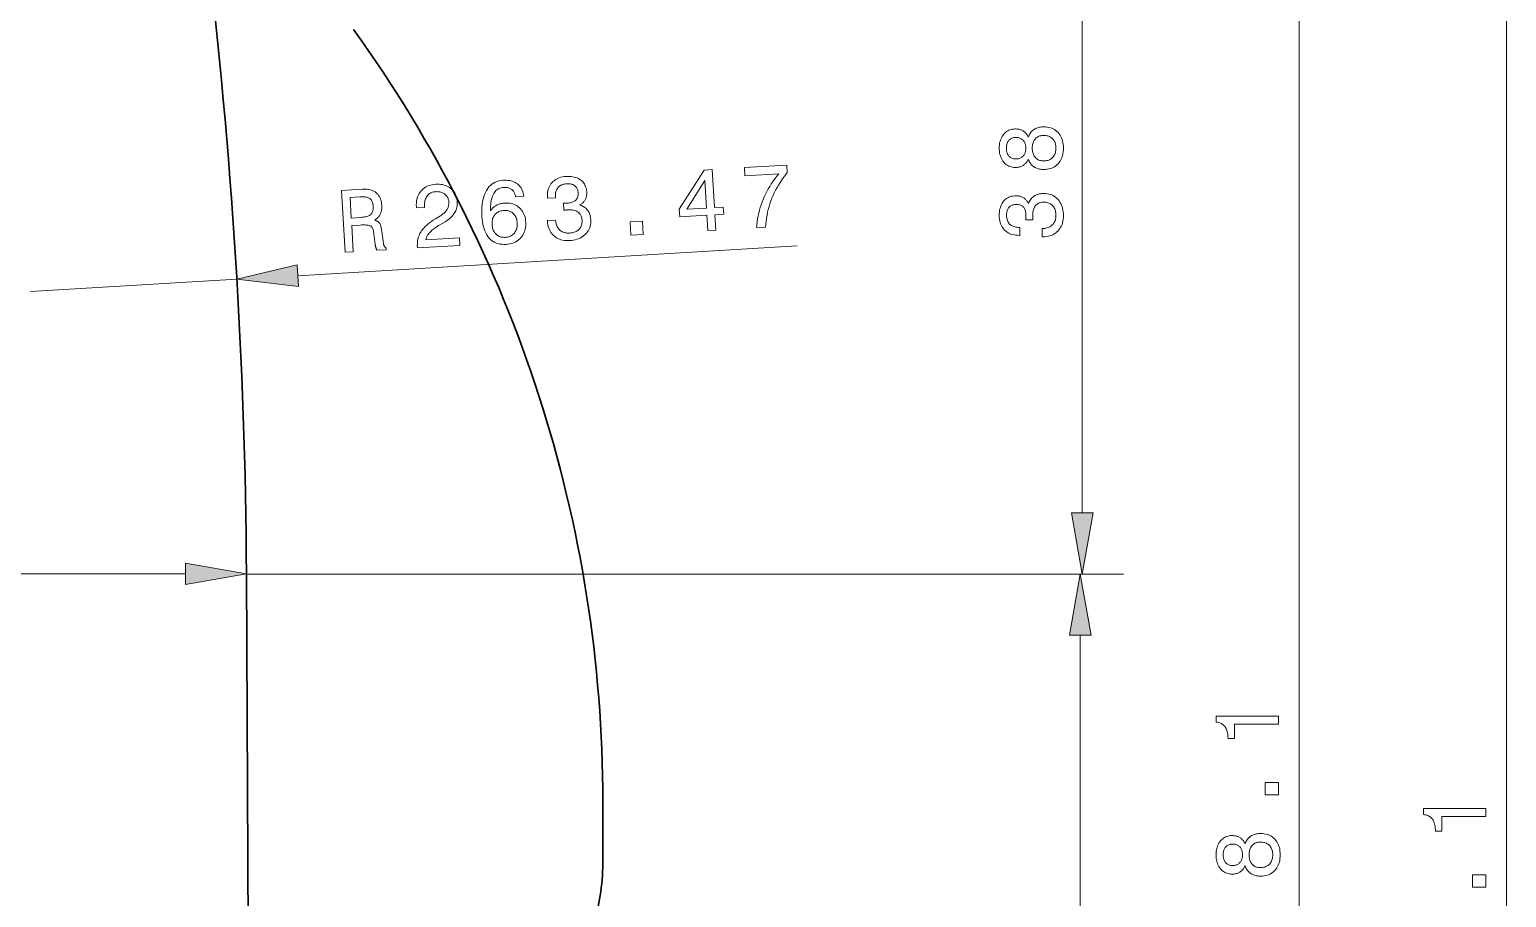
# Model space of a CAD drawing. Extents: x 0 to 297, y 0 to 420.
# Drawn here: x 151.6 to 223.1, y 226.2 to 268.2 of the extents above; entities that cross this region are included whole.
import ezdxf

# ---------------------------------------------------------------- set-up
doc = ezdxf.new("R2010")
doc.units = 0

msp = doc.modelspace()

# ---------------------------------------------------------------- linework, layer by layer
at = {"color": 7, "lineweight": 13}
for p, q in [((213.052, 124.712), (213.052, 326.904)), ((223.09, 120.712), (223.09, 326.904)), ((202.558, 244.812), (202.558, 276.904)), ((164.588, 256.287), (188.752, 257.726)), ((132.055, 241.865), (159.146, 241.865)), ((162.1, 241.858), (204.558, 241.858)), ((162.1, 241.858), (204.461, 241.858)), ((202.461, 197.712), (202.461, 238.904))]:
    msp.add_line(p, q, dxfattribs=at)
at = {"color": 7, "lineweight": 13, "ltscale": 0.25}
msp.add_line((151.656, 255.518), (161.639, 256.112), dxfattribs=at)
at = {"color": 7, "lineweight": 13, "ltscale": 0.050185}
msp.add_line((162.1, 241.858), (162.1, 243.865), dxfattribs=at)
at = {"color": 7, "lineweight": 30}
msp.add_line((162.1, 241.858), (162.35, 194.758), dxfattribs=at)
at = {"color": 7, "lineweight": 30, "ltscale": 0.075}
msp.add_line((179.35, 227.858), (179.35, 230.858), dxfattribs=at)
at = {"color": 7, "lineweight": 30, "ltscale": 0.048477}
msp.add_line((178.884, 224.403), (179.217, 226.313), dxfattribs=at)
at = {"color": 7, "lineweight": 13}
for points in [[(199.943, 261.92), (199.925, 261.881), (199.904, 261.845), (199.883, 261.81), (199.86, 261.777), (199.836, 261.747), (199.811, 261.718), (199.784, 261.691), (199.757, 261.666), (199.727, 261.643), (199.697, 261.623), (199.665, 261.604), (199.631, 261.587), (199.597, 261.572), (199.56, 261.559), (199.523, 261.548), (199.484, 261.539), (199.443, 261.533), (199.401, 261.528), (199.358, 261.525), (199.313, 261.524), (199.246, 261.526), (199.181, 261.534), (199.118, 261.547), (199.059, 261.565), (199.002, 261.588), (198.947, 261.617), (198.895, 261.65), (198.845, 261.689), (198.799, 261.733), (198.754, 261.782), (198.713, 261.835), (198.677, 261.891), (198.645, 261.951), (198.617, 262.014), (198.593, 262.079), (198.574, 262.148), (198.559, 262.22), (198.548, 262.296), (198.541, 262.374), (198.539, 262.455), (198.541, 262.537), (198.548, 262.616), (198.559, 262.691), (198.574, 262.764), (198.593, 262.833), (198.617, 262.898), (198.645, 262.961), (198.677, 263.02), (198.713, 263.076), (198.754, 263.129), (198.799, 263.178), (198.845, 263.221), (198.895, 263.26), (198.947, 263.293), (199.002, 263.321), (199.059, 263.344), (199.118, 263.362), (199.181, 263.375), (199.246, 263.383), (199.313, 263.385), (199.358, 263.384), (199.402, 263.381), (199.444, 263.376), (199.485, 263.37), (199.524, 263.361), (199.562, 263.35), (199.599, 263.338), (199.633, 263.323), (199.667, 263.307), (199.699, 263.288), (199.729, 263.268), (199.759, 263.245), (199.786, 263.221), (199.813, 263.194), (199.838, 263.165), (199.862, 263.135), (199.884, 263.102), (199.905, 263.067), (199.925, 263.03), (199.943, 262.991), (199.963, 263.039), (199.984, 263.085), (200.008, 263.128), (200.033, 263.169), (200.061, 263.207), (200.09, 263.243), (200.122, 263.277), (200.155, 263.308), (200.191, 263.337), (200.228, 263.363), (200.267, 263.387), (200.308, 263.408), (200.351, 263.427), (200.395, 263.443), (200.441, 263.457), (200.489, 263.468), (200.539, 263.477), (200.59, 263.483), (200.643, 263.487), (200.698, 263.488), (200.783, 263.486), (200.864, 263.477), (200.942, 263.463), (201.016, 263.444), (201.087, 263.419), (201.154, 263.388), (201.217, 263.352), (201.278, 263.31), (201.334, 263.262), (201.388, 263.209), (201.436, 263.151), (201.48, 263.09), (201.519, 263.024), (201.552, 262.954), (201.58, 262.881), (201.604, 262.804), (201.622, 262.722), (201.634, 262.637), (201.642, 262.548), (201.645, 262.455), (201.642, 262.363), (201.634, 262.274), (201.622, 262.188), (201.604, 262.107), (201.58, 262.03), (201.552, 261.957), (201.519, 261.887), (201.48, 261.822), (201.436, 261.76), (201.388, 261.703), (201.334, 261.65), (201.278, 261.603), (201.217, 261.561), (201.154, 261.525), (201.087, 261.494), (201.016, 261.469), (200.942, 261.45), (200.864, 261.436), (200.783, 261.427), (200.698, 261.424), (200.643, 261.426), (200.59, 261.43), (200.539, 261.436), (200.489, 261.445), (200.441, 261.456), (200.395, 261.47), (200.351, 261.486), (200.308, 261.505), (200.267, 261.526), (200.228, 261.55), (200.191, 261.576), (200.155, 261.605), (200.122, 261.636), (200.09, 261.669), (200.061, 261.705), (200.033, 261.743), (200.008, 261.784), (199.984, 261.827), (199.963, 261.872)], [(199.347, 261.935), (199.389, 261.936), (199.429, 261.94), (199.468, 261.948), (199.505, 261.957), (199.541, 261.97), (199.574, 261.986), (199.606, 262.004), (199.637, 262.026), (199.666, 262.05), (199.693, 262.077), (199.717, 262.106), (199.74, 262.138), (199.759, 262.171), (199.776, 262.206), (199.791, 262.243), (199.802, 262.282), (199.811, 262.322), (199.818, 262.365), (199.822, 262.409), (199.823, 262.455), (199.822, 262.502), (199.818, 262.547), (199.811, 262.59), (199.802, 262.631), (199.791, 262.67), (199.776, 262.707), (199.759, 262.742), (199.74, 262.775), (199.717, 262.807), (199.693, 262.836), (199.666, 262.863), (199.637, 262.887), (199.606, 262.909), (199.574, 262.927), (199.541, 262.943), (199.505, 262.956), (199.468, 262.965), (199.429, 262.973), (199.389, 262.977), (199.347, 262.978), (199.305, 262.977), (199.264, 262.973), (199.226, 262.966), (199.189, 262.956), (199.155, 262.943), (199.122, 262.928), (199.091, 262.91), (199.061, 262.889), (199.034, 262.866), (199.008, 262.839), (198.985, 262.81), (198.964, 262.779), (198.945, 262.746), (198.929, 262.711), (198.916, 262.674), (198.905, 262.634), (198.896, 262.593), (198.89, 262.549), (198.886, 262.503), (198.885, 262.455), (198.886, 262.408), (198.89, 262.363), (198.896, 262.319), (198.905, 262.278), (198.916, 262.239), (198.929, 262.202), (198.945, 262.167), (198.964, 262.134), (198.985, 262.103), (199.008, 262.074), (199.034, 262.047), (199.061, 262.024), (199.091, 262.003), (199.122, 261.985), (199.155, 261.969), (199.189, 261.957), (199.226, 261.947), (199.264, 261.94), (199.305, 261.936)], [(200.69, 261.84), (200.743, 261.841), (200.795, 261.846), (200.844, 261.855), (200.891, 261.866), (200.935, 261.881), (200.977, 261.899), (201.017, 261.921), (201.055, 261.946), (201.09, 261.974), (201.123, 262.005), (201.153, 262.04), (201.18, 262.076), (201.204, 262.115), (201.225, 262.157), (201.242, 262.201), (201.257, 262.247), (201.268, 262.295), (201.276, 262.346), (201.281, 262.4), (201.282, 262.455), (201.281, 262.512), (201.276, 262.565), (201.268, 262.617), (201.257, 262.665), (201.242, 262.712), (201.225, 262.756), (201.204, 262.797), (201.18, 262.837), (201.153, 262.873), (201.123, 262.908), (201.09, 262.939), (201.055, 262.967), (201.017, 262.992), (200.977, 263.014), (200.935, 263.032), (200.891, 263.047), (200.844, 263.058), (200.795, 263.066), (200.743, 263.071), (200.69, 263.073), (200.64, 263.071), (200.592, 263.067), (200.546, 263.058), (200.503, 263.047), (200.461, 263.032), (200.422, 263.014), (200.385, 262.993), (200.35, 262.968), (200.317, 262.94), (200.286, 262.909), (200.258, 262.875), (200.232, 262.838), (200.21, 262.799), (200.191, 262.757), (200.174, 262.713), (200.161, 262.667), (200.151, 262.618), (200.143, 262.566), (200.139, 262.512), (200.137, 262.455), (200.139, 262.399), (200.143, 262.346), (200.151, 262.294), (200.161, 262.246), (200.174, 262.199), (200.191, 262.155), (200.21, 262.114), (200.232, 262.075), (200.258, 262.038), (200.286, 262.004), (200.317, 261.973), (200.35, 261.945), (200.385, 261.92), (200.422, 261.899), (200.461, 261.881), (200.503, 261.866), (200.546, 261.855), (200.592, 261.846), (200.64, 261.841)], [(176.669, 258.95), (177.067, 258.974), (177.073, 258.912), (177.083, 258.854), (177.095, 258.798), (177.111, 258.746), (177.13, 258.696), (177.152, 258.65), (177.177, 258.607), (177.204, 258.566), (177.235, 258.529), (177.269, 258.495), (177.306, 258.464), (177.345, 258.437), (177.387, 258.413), (177.431, 258.393), (177.478, 258.377), (177.527, 258.364), (177.579, 258.355), (177.633, 258.349), (177.689, 258.347), (177.748, 258.349), (177.806, 258.354), (177.86, 258.362), (177.913, 258.373), (177.962, 258.387), (178.009, 258.404), (178.053, 258.424), (178.095, 258.447), (178.133, 258.473), (178.169, 258.502), (178.203, 258.535), (178.233, 258.569), (178.26, 258.606), (178.283, 258.645), (178.302, 258.686), (178.319, 258.729), (178.331, 258.775), (178.34, 258.822), (178.346, 258.872), (178.348, 258.924), (178.346, 258.978), (178.342, 259.027), (178.334, 259.073), (178.323, 259.118), (178.309, 259.159), (178.291, 259.198), (178.271, 259.235), (178.247, 259.27), (178.22, 259.302), (178.189, 259.331), (178.156, 259.359), (178.119, 259.383), (178.08, 259.405), (178.039, 259.423), (177.995, 259.439), (177.948, 259.452), (177.899, 259.461), (177.847, 259.468), (177.793, 259.472), (177.736, 259.473), (177.677, 259.471), (177.669, 259.47), (177.66, 259.469), (177.651, 259.469), (177.643, 259.468), (177.634, 259.467), (177.625, 259.467), (177.616, 259.466), (177.607, 259.465), (177.598, 259.464), (177.589, 259.463), (177.579, 259.462), (177.569, 259.461), (177.558, 259.46), (177.547, 259.459), (177.535, 259.457), (177.523, 259.456), (177.51, 259.454), (177.496, 259.453), (177.482, 259.451), (177.467, 259.45), (177.447, 259.788), (177.456, 259.789), (177.465, 259.789), (177.474, 259.789), (177.483, 259.789), (177.492, 259.789), (177.501, 259.789), (177.51, 259.79), (177.518, 259.79), (177.527, 259.79), (177.536, 259.791), (177.544, 259.791), (177.552, 259.791), (177.56, 259.791), (177.568, 259.792), (177.576, 259.792), (177.584, 259.792), (177.591, 259.793), (177.599, 259.793), (177.606, 259.794), (177.613, 259.794), (177.67, 259.799), (177.723, 259.805), (177.774, 259.814), (177.821, 259.825), (177.865, 259.838), (177.905, 259.853), (177.943, 259.87), (177.977, 259.889), (178.009, 259.911), (178.037, 259.934), (178.062, 259.96), (178.084, 259.988), (178.104, 260.018), (178.12, 260.051), (178.133, 260.086), (178.144, 260.123), (178.151, 260.162), (178.156, 260.203), (178.157, 260.247), (178.156, 260.293), (178.152, 260.337), (178.145, 260.38), (178.136, 260.419), (178.125, 260.457), (178.11, 260.492), (178.093, 260.525), (178.074, 260.556), (178.052, 260.584), (178.027, 260.61), (178, 260.634), (177.97, 260.656), (177.938, 260.675), (177.904, 260.691), (177.867, 260.705), (177.829, 260.716), (177.788, 260.725), (177.745, 260.731), (177.699, 260.734), (177.652, 260.735), (177.602, 260.733), (177.546, 260.728), (177.493, 260.72), (177.443, 260.709), (177.397, 260.695), (177.353, 260.678), (177.312, 260.657), (177.273, 260.634), (177.238, 260.608), (177.206, 260.578), (177.177, 260.545), (177.151, 260.51), (177.128, 260.471), (177.108, 260.43), (177.091, 260.386), (177.078, 260.339), (177.067, 260.289), (177.06, 260.236), (177.056, 260.181), (177.055, 260.122), (177.057, 260.061), (176.674, 260.038), (176.672, 260.068), (176.67, 260.154), (176.672, 260.237), (176.68, 260.317), (176.694, 260.393), (176.713, 260.466), (176.737, 260.536), (176.766, 260.603), (176.801, 260.667), (176.841, 260.727), (176.886, 260.784), (176.936, 260.836), (176.99, 260.884), (177.048, 260.927), (177.109, 260.964), (177.175, 260.997), (177.244, 261.025), (177.317, 261.048), (177.394, 261.065), (177.475, 261.078), (177.56, 261.086), (177.65, 261.089), (177.736, 261.087), (177.818, 261.082), (177.896, 261.071), (177.97, 261.057), (178.041, 261.037), (178.107, 261.014), (178.17, 260.985), (178.229, 260.953), (178.284, 260.915), (178.334, 260.874), (178.38, 260.829), (178.421, 260.78), (178.457, 260.728), (178.488, 260.672), (178.515, 260.612), (178.536, 260.549), (178.553, 260.482), (178.565, 260.411), (178.572, 260.337), (178.573, 260.294), (178.573, 260.252), (178.57, 260.212), (178.566, 260.173), (178.56, 260.134), (178.551, 260.097), (178.541, 260.062), (178.529, 260.027), (178.514, 259.993), (178.498, 259.961), (178.48, 259.93), (178.459, 259.9), (178.437, 259.871), (178.413, 259.844), (178.387, 259.819), (178.359, 259.794), (178.33, 259.771), (178.298, 259.75), (178.264, 259.729), (178.229, 259.71), (178.277, 259.694), (178.323, 259.677), (178.367, 259.656), (178.409, 259.634), (178.448, 259.61), (178.486, 259.583), (178.521, 259.555), (178.553, 259.524), (178.584, 259.491), (178.612, 259.456), (178.638, 259.42), (178.662, 259.381), (178.683, 259.34), (178.702, 259.298), (178.719, 259.253), (178.733, 259.207), (178.744, 259.159), (178.754, 259.109), (178.761, 259.057), (178.765, 259.003), (178.767, 258.918), (178.763, 258.837), (178.753, 258.758), (178.737, 258.682), (178.715, 258.61), (178.686, 258.54), (178.652, 258.474), (178.611, 258.411), (178.564, 258.35), (178.512, 258.293), (178.454, 258.24), (178.392, 258.192), (178.325, 258.148), (178.255, 258.11), (178.18, 258.077), (178.101, 258.049), (178.018, 258.025), (177.931, 258.007), (177.84, 257.994), (177.744, 257.986), (177.653, 257.983), (177.566, 257.986), (177.482, 257.995), (177.401, 258.009), (177.324, 258.029), (177.25, 258.054), (177.18, 258.086), (177.113, 258.122), (177.05, 258.165), (176.989, 258.213), (176.934, 258.266), (176.883, 258.323), (176.838, 258.384), (176.798, 258.449), (176.764, 258.518), (176.735, 258.59), (176.711, 258.667), (176.692, 258.748), (176.679, 258.832), (176.671, 258.921)], [(184.434, 258.47), (184.389, 259.211), (183.074, 259.133), (183.052, 259.512), (184.255, 261.397), (184.647, 261.421), (184.756, 259.579), (185.183, 259.605), (185.204, 259.26), (184.777, 259.234), (184.821, 258.493)], [(186.791, 258.611), (186.803, 258.755), (186.821, 258.898), (186.842, 259.039), (186.867, 259.179), (186.897, 259.316), (186.93, 259.452), (186.968, 259.586), (187.011, 259.719), (187.057, 259.849), (187.107, 259.978), (187.162, 260.105), (187.222, 260.232), (187.286, 260.358), (187.355, 260.483), (187.429, 260.608), (187.507, 260.731), (187.59, 260.854), (187.677, 260.976), (187.77, 261.097), (187.867, 261.217), (186.229, 261.12), (186.206, 261.513), (188.258, 261.636), (188.279, 261.278), (188.186, 261.16), (188.096, 261.041), (188.012, 260.92), (187.931, 260.798), (187.855, 260.674), (187.783, 260.549), (187.715, 260.422), (187.652, 260.294), (187.593, 260.165), (187.538, 260.034), (187.488, 259.902), (187.441, 259.768), (187.4, 259.632), (187.362, 259.495), (187.329, 259.356), (187.3, 259.215), (187.275, 259.073), (187.254, 258.929), (187.238, 258.784), (187.226, 258.636)], [(166.873, 257.425), (166.695, 260.416), (167.695, 260.475), (167.781, 260.478), (167.863, 260.477), (167.942, 260.47), (168.017, 260.459), (168.087, 260.444), (168.154, 260.424), (168.217, 260.399), (168.275, 260.37), (168.33, 260.336), (168.381, 260.297), (168.428, 260.255), (168.47, 260.207), (168.508, 260.156), (168.541, 260.1), (168.571, 260.04), (168.595, 259.976), (168.616, 259.908), (168.632, 259.835), (168.643, 259.758), (168.65, 259.677), (168.652, 259.628), (168.652, 259.581), (168.65, 259.535), (168.645, 259.491), (168.639, 259.448), (168.63, 259.406), (168.62, 259.366), (168.607, 259.327), (168.592, 259.29), (168.575, 259.254), (168.556, 259.22), (168.535, 259.186), (168.512, 259.155), (168.487, 259.125), (168.46, 259.096), (168.431, 259.069), (168.4, 259.044), (168.367, 259.019), (168.332, 258.997), (168.295, 258.976), (168.327, 258.967), (168.358, 258.957), (168.387, 258.945), (168.414, 258.932), (168.44, 258.918), (168.463, 258.903), (168.485, 258.886), (168.505, 258.868), (168.524, 258.849), (168.54, 258.829), (168.555, 258.806), (168.57, 258.779), (168.583, 258.75), (168.596, 258.716), (168.608, 258.68), (168.619, 258.64), (168.629, 258.596), (168.638, 258.55), (168.646, 258.499), (168.654, 258.446), (168.714, 257.961), (168.718, 257.931), (168.723, 257.902), (168.728, 257.875), (168.732, 257.849), (168.738, 257.826), (168.743, 257.803), (168.749, 257.783), (168.755, 257.764), (168.761, 257.748), (168.768, 257.732), (168.775, 257.718), (168.783, 257.705), (168.791, 257.693), (168.8, 257.681), (168.81, 257.67), (168.82, 257.66), (168.831, 257.65), (168.842, 257.641), (168.855, 257.633), (168.867, 257.626), (168.872, 257.544), (168.42, 257.517), (168.413, 257.527), (168.407, 257.538), (168.401, 257.55), (168.395, 257.562), (168.389, 257.576), (168.384, 257.591), (168.378, 257.607), (168.373, 257.623), (168.368, 257.641), (168.363, 257.66), (168.358, 257.679), (168.353, 257.701), (168.348, 257.723), (168.344, 257.747), (168.339, 257.772), (168.335, 257.799), (168.33, 257.827), (168.326, 257.856), (168.322, 257.887), (168.318, 257.919), (168.274, 258.305), (168.266, 258.361), (168.257, 258.413), (168.246, 258.461), (168.234, 258.505), (168.221, 258.544), (168.206, 258.579), (168.189, 258.61), (168.171, 258.637), (168.152, 258.66), (168.131, 258.679), (168.106, 258.694), (168.075, 258.707), (168.038, 258.718), (167.995, 258.727), (167.946, 258.734), (167.891, 258.739), (167.829, 258.741), (167.762, 258.742), (167.688, 258.74), (167.608, 258.736), (167.198, 258.712), (167.273, 257.449)], [(170.376, 257.634), (170.375, 257.646), (170.372, 257.734), (170.373, 257.819), (170.378, 257.901), (170.388, 257.98), (170.402, 258.057), (170.42, 258.131), (170.443, 258.202), (170.47, 258.271), (170.501, 258.337), (170.537, 258.4), (170.578, 258.463), (170.626, 258.525), (170.68, 258.588), (170.741, 258.651), (170.809, 258.714), (170.883, 258.778), (170.964, 258.842), (171.052, 258.906), (171.146, 258.97), (171.247, 259.035), (171.493, 259.189), (171.536, 259.217), (171.577, 259.245), (171.615, 259.274), (171.651, 259.303), (171.684, 259.333), (171.714, 259.363), (171.742, 259.393), (171.768, 259.424), (171.791, 259.456), (171.811, 259.488), (171.829, 259.521), (171.845, 259.554), (171.859, 259.589), (171.871, 259.624), (171.88, 259.661), (171.887, 259.698), (171.892, 259.736), (171.895, 259.776), (171.896, 259.816), (171.895, 259.857), (171.89, 259.904), (171.883, 259.948), (171.872, 259.991), (171.858, 260.031), (171.841, 260.07), (171.821, 260.106), (171.798, 260.14), (171.771, 260.173), (171.742, 260.203), (171.709, 260.232), (171.673, 260.257), (171.636, 260.28), (171.597, 260.3), (171.555, 260.316), (171.512, 260.33), (171.466, 260.34), (171.418, 260.348), (171.369, 260.352), (171.317, 260.354), (171.263, 260.352), (171.21, 260.347), (171.16, 260.338), (171.112, 260.326), (171.066, 260.31), (171.023, 260.291), (170.983, 260.268), (170.945, 260.242), (170.91, 260.212), (170.877, 260.178), (170.846, 260.141), (170.819, 260.101), (170.794, 260.058), (170.774, 260.013), (170.756, 259.965), (170.742, 259.914), (170.731, 259.861), (170.723, 259.805), (170.719, 259.747), (170.717, 259.686), (170.72, 259.622), (170.722, 259.587), (170.33, 259.563), (170.327, 259.624), (170.324, 259.717), (170.327, 259.807), (170.335, 259.892), (170.349, 259.974), (170.369, 260.053), (170.394, 260.128), (170.425, 260.199), (170.462, 260.266), (170.504, 260.33), (170.551, 260.391), (170.604, 260.447), (170.661, 260.497), (170.722, 260.543), (170.787, 260.582), (170.856, 260.617), (170.93, 260.647), (171.007, 260.671), (171.089, 260.689), (171.175, 260.703), (171.265, 260.711), (171.352, 260.714), (171.436, 260.711), (171.517, 260.704), (171.594, 260.691), (171.669, 260.673), (171.74, 260.65), (171.808, 260.622), (171.873, 260.589), (171.935, 260.551), (171.994, 260.507), (172.049, 260.46), (172.099, 260.408), (172.143, 260.354), (172.182, 260.296), (172.216, 260.235), (172.244, 260.17), (172.267, 260.102), (172.285, 260.031), (172.298, 259.956), (172.305, 259.877), (172.307, 259.816), (172.306, 259.756), (172.302, 259.698), (172.294, 259.641), (172.283, 259.585), (172.268, 259.53), (172.251, 259.477), (172.23, 259.425), (172.205, 259.375), (172.178, 259.326), (172.147, 259.278), (172.112, 259.231), (172.075, 259.185), (172.033, 259.141), (171.989, 259.097), (171.94, 259.054), (171.889, 259.013), (171.834, 258.972), (171.775, 258.932), (171.713, 258.894), (171.469, 258.75), (171.401, 258.709), (171.337, 258.669), (171.277, 258.63), (171.222, 258.591), (171.17, 258.554), (171.122, 258.517), (171.079, 258.482), (171.039, 258.447), (171.004, 258.414), (170.972, 258.381), (170.944, 258.348), (170.917, 258.315), (170.893, 258.282), (170.871, 258.247), (170.851, 258.213), (170.834, 258.177), (170.818, 258.141), (170.805, 258.105), (170.794, 258.068), (170.785, 258.03), (172.41, 258.126), (172.432, 257.756)], [(175.524, 260.132), (175.128, 260.109), (175.119, 260.154), (175.109, 260.197), (175.096, 260.237), (175.081, 260.276), (175.064, 260.312), (175.044, 260.345), (175.023, 260.376), (174.999, 260.405), (174.973, 260.432), (174.945, 260.456), (174.914, 260.477), (174.882, 260.497), (174.848, 260.513), (174.812, 260.527), (174.775, 260.538), (174.735, 260.547), (174.693, 260.553), (174.649, 260.557), (174.604, 260.558), (174.556, 260.556), (174.492, 260.55), (174.432, 260.538), (174.375, 260.521), (174.321, 260.499), (174.271, 260.472), (174.224, 260.439), (174.18, 260.401), (174.14, 260.358), (174.103, 260.31), (174.07, 260.257), (174.039, 260.198), (174.013, 260.134), (173.989, 260.065), (173.968, 259.99), (173.951, 259.91), (173.937, 259.824), (173.927, 259.733), (173.919, 259.637), (173.915, 259.535), (173.914, 259.428), (173.938, 259.461), (173.963, 259.493), (173.989, 259.523), (174.017, 259.552), (174.046, 259.579), (174.076, 259.605), (174.107, 259.629), (174.139, 259.652), (174.173, 259.673), (174.208, 259.693), (174.243, 259.711), (174.28, 259.728), (174.318, 259.742), (174.357, 259.756), (174.397, 259.767), (174.437, 259.777), (174.479, 259.786), (174.522, 259.793), (174.565, 259.798), (174.61, 259.801), (174.693, 259.803), (174.774, 259.8), (174.852, 259.791), (174.927, 259.776), (174.999, 259.756), (175.068, 259.73), (175.135, 259.698), (175.198, 259.661), (175.259, 259.618), (175.316, 259.57), (175.37, 259.516), (175.419, 259.459), (175.462, 259.399), (175.501, 259.334), (175.534, 259.266), (175.562, 259.193), (175.585, 259.117), (175.603, 259.038), (175.616, 258.954), (175.624, 258.867), (175.627, 258.779), (175.623, 258.694), (175.614, 258.613), (175.599, 258.534), (175.578, 258.458), (175.551, 258.386), (175.519, 258.316), (175.481, 258.249), (175.436, 258.186), (175.386, 258.125), (175.332, 258.069), (175.273, 258.018), (175.211, 257.972), (175.145, 257.932), (175.075, 257.897), (175.001, 257.867), (174.923, 257.843), (174.842, 257.824), (174.757, 257.811), (174.668, 257.802), (174.565, 257.8), (174.466, 257.805), (174.372, 257.818), (174.283, 257.838), (174.198, 257.866), (174.117, 257.901), (174.041, 257.944), (173.969, 257.995), (173.902, 258.053), (173.84, 258.119), (173.782, 258.191), (173.73, 258.271), (173.682, 258.358), (173.64, 258.451), (173.603, 258.551), (173.572, 258.657), (173.545, 258.771), (173.524, 258.891), (173.508, 259.018), (173.497, 259.152), (173.491, 259.309), (173.491, 259.46), (173.497, 259.603), (173.51, 259.74), (173.529, 259.87), (173.555, 259.992), (173.587, 260.108), (173.625, 260.217), (173.67, 260.319), (173.721, 260.415), (173.778, 260.502), (173.84, 260.581), (173.908, 260.651), (173.981, 260.713), (174.059, 260.767), (174.142, 260.811), (174.231, 260.848), (174.325, 260.875), (174.425, 260.895), (174.529, 260.905), (174.613, 260.908), (174.694, 260.906), (174.771, 260.9), (174.844, 260.889), (174.915, 260.874), (174.982, 260.854), (175.046, 260.829), (175.106, 260.8), (175.163, 260.767), (175.217, 260.729), (175.267, 260.686), (175.312, 260.64), (175.354, 260.59), (175.391, 260.536), (175.424, 260.478), (175.452, 260.417), (175.476, 260.352), (175.496, 260.282), (175.512, 260.209)], [(183.416, 259.499), (184.369, 259.556), (184.289, 260.897)], [(200.618, 258.169), (200.618, 258.568), (200.68, 258.571), (200.739, 258.577), (200.795, 258.586), (200.848, 258.599), (200.899, 258.615), (200.946, 258.634), (200.991, 258.656), (201.033, 258.681), (201.072, 258.71), (201.108, 258.742), (201.141, 258.777), (201.171, 258.814), (201.197, 258.854), (201.219, 258.897), (201.239, 258.943), (201.254, 258.991), (201.266, 259.042), (201.275, 259.096), (201.28, 259.152), (201.282, 259.211), (201.281, 259.269), (201.276, 259.324), (201.268, 259.377), (201.257, 259.427), (201.243, 259.475), (201.225, 259.52), (201.205, 259.563), (201.181, 259.603), (201.154, 259.641), (201.124, 259.676), (201.091, 259.708), (201.056, 259.737), (201.018, 259.762), (200.979, 259.784), (200.936, 259.803), (200.892, 259.818), (200.845, 259.83), (200.795, 259.839), (200.744, 259.844), (200.69, 259.845), (200.641, 259.844), (200.594, 259.839), (200.549, 259.83), (200.507, 259.819), (200.466, 259.804), (200.428, 259.785), (200.393, 259.763), (200.359, 259.738), (200.328, 259.71), (200.299, 259.678), (200.272, 259.643), (200.248, 259.605), (200.227, 259.565), (200.209, 259.522), (200.193, 259.476), (200.181, 259.428), (200.171, 259.377), (200.164, 259.323), (200.16, 259.266), (200.158, 259.207), (200.158, 259.198), (200.158, 259.19), (200.159, 259.181), (200.159, 259.172), (200.159, 259.163), (200.159, 259.155), (200.159, 259.146), (200.16, 259.136), (200.16, 259.127), (200.161, 259.118), (200.161, 259.109), (200.161, 259.098), (200.162, 259.088), (200.163, 259.076), (200.163, 259.064), (200.164, 259.052), (200.165, 259.039), (200.165, 259.025), (200.166, 259.011), (200.167, 258.996), (199.827, 258.996), (199.828, 259.005), (199.828, 259.014), (199.829, 259.023), (199.829, 259.032), (199.829, 259.041), (199.83, 259.05), (199.83, 259.059), (199.83, 259.067), (199.83, 259.076), (199.831, 259.084), (199.831, 259.093), (199.831, 259.101), (199.831, 259.109), (199.831, 259.117), (199.831, 259.125), (199.831, 259.133), (199.832, 259.14), (199.832, 259.148), (199.832, 259.155), (199.832, 259.162), (199.83, 259.219), (199.827, 259.273), (199.821, 259.323), (199.813, 259.371), (199.803, 259.416), (199.79, 259.457), (199.775, 259.496), (199.758, 259.531), (199.739, 259.564), (199.717, 259.594), (199.693, 259.62), (199.666, 259.644), (199.637, 259.665), (199.605, 259.683), (199.572, 259.699), (199.535, 259.711), (199.496, 259.721), (199.455, 259.728), (199.412, 259.732), (199.366, 259.734), (199.321, 259.732), (199.279, 259.728), (199.239, 259.721), (199.2, 259.712), (199.164, 259.7), (199.13, 259.685), (199.099, 259.667), (199.069, 259.647), (199.041, 259.624), (199.016, 259.598), (198.993, 259.569), (198.972, 259.539), (198.953, 259.505), (198.938, 259.47), (198.924, 259.432), (198.913, 259.392), (198.904, 259.349), (198.898, 259.304), (198.895, 259.256), (198.893, 259.207), (198.895, 259.151), (198.9, 259.097), (198.908, 259.047), (198.919, 258.999), (198.934, 258.954), (198.952, 258.912), (198.973, 258.873), (198.997, 258.836), (199.025, 258.802), (199.056, 258.771), (199.09, 258.743), (199.127, 258.718), (199.167, 258.695), (199.21, 258.676), (199.256, 258.66), (199.305, 258.646), (199.357, 258.636), (199.413, 258.629), (199.471, 258.624), (199.532, 258.623), (199.532, 258.239), (199.503, 258.239), (199.416, 258.242), (199.334, 258.249), (199.255, 258.262), (199.179, 258.28), (199.107, 258.303), (199.039, 258.331), (198.974, 258.365), (198.912, 258.403), (198.855, 258.446), (198.801, 258.495), (198.751, 258.548), (198.707, 258.605), (198.667, 258.665), (198.633, 258.729), (198.605, 258.796), (198.581, 258.867), (198.563, 258.941), (198.55, 259.019), (198.542, 259.1), (198.539, 259.186), (198.541, 259.275), (198.548, 259.361), (198.558, 259.443), (198.573, 259.52), (198.593, 259.594), (198.616, 259.663), (198.644, 259.728), (198.676, 259.789), (198.712, 259.845), (198.752, 259.898), (198.797, 259.946), (198.844, 259.989), (198.895, 260.027), (198.95, 260.06), (199.007, 260.088), (199.068, 260.111), (199.133, 260.128), (199.201, 260.141), (199.272, 260.149), (199.347, 260.151), (199.39, 260.15), (199.431, 260.147), (199.471, 260.143), (199.51, 260.136), (199.548, 260.127), (199.585, 260.117), (199.62, 260.104), (199.654, 260.09), (199.686, 260.073), (199.718, 260.055), (199.748, 260.035), (199.776, 260.013), (199.803, 259.989), (199.829, 259.964), (199.853, 259.936), (199.876, 259.907), (199.897, 259.876), (199.917, 259.843), (199.935, 259.808), (199.952, 259.772), (199.971, 259.819), (199.991, 259.864), (200.014, 259.907), (200.038, 259.947), (200.065, 259.985), (200.094, 260.02), (200.124, 260.054), (200.157, 260.085), (200.191, 260.113), (200.228, 260.14), (200.266, 260.163), (200.306, 260.185), (200.348, 260.203), (200.392, 260.22), (200.437, 260.234), (200.484, 260.245), (200.533, 260.254), (200.584, 260.26), (200.636, 260.264), (200.69, 260.265), (200.774, 260.262), (200.856, 260.253), (200.934, 260.238), (201.008, 260.218), (201.079, 260.191), (201.147, 260.159), (201.211, 260.12), (201.272, 260.076), (201.329, 260.026), (201.383, 259.97), (201.433, 259.909), (201.477, 259.844), (201.517, 259.775), (201.551, 259.703), (201.579, 259.626), (201.603, 259.546), (201.621, 259.462), (201.634, 259.373), (201.642, 259.281), (201.645, 259.186), (201.642, 259.095), (201.634, 259.008), (201.62, 258.924), (201.601, 258.845), (201.577, 258.769), (201.547, 258.697), (201.511, 258.628), (201.471, 258.564), (201.424, 258.503), (201.373, 258.446), (201.317, 258.393), (201.257, 258.346), (201.193, 258.305), (201.126, 258.269), (201.055, 258.238), (200.981, 258.214), (200.903, 258.194), (200.822, 258.18), (200.736, 258.172), (200.648, 258.169)], [(167.605, 260.102), (167.117, 260.073), (167.176, 259.078), (167.637, 259.105), (167.705, 259.111), (167.769, 259.118), (167.828, 259.127), (167.883, 259.139), (167.933, 259.152), (167.979, 259.168), (168.021, 259.185), (168.059, 259.205), (168.092, 259.226), (168.12, 259.25), (168.145, 259.276), (168.167, 259.306), (168.186, 259.338), (168.202, 259.373), (168.215, 259.411), (168.225, 259.451), (168.232, 259.495), (168.237, 259.542), (168.238, 259.591), (168.236, 259.644), (168.232, 259.695), (168.225, 259.743), (168.215, 259.788), (168.203, 259.83), (168.188, 259.869), (168.171, 259.905), (168.151, 259.937), (168.129, 259.966), (168.104, 259.992), (168.077, 260.015), (168.046, 260.035), (168.012, 260.053), (167.974, 260.068), (167.932, 260.08), (167.887, 260.09), (167.838, 260.098), (167.785, 260.103), (167.729, 260.105), (167.669, 260.105)], [(175.208, 258.838), (175.203, 258.895), (175.195, 258.95), (175.183, 259.002), (175.169, 259.051), (175.152, 259.098), (175.131, 259.143), (175.107, 259.185), (175.081, 259.224), (175.051, 259.261), (175.018, 259.295), (174.983, 259.327), (174.945, 259.354), (174.906, 259.378), (174.866, 259.398), (174.823, 259.415), (174.778, 259.428), (174.732, 259.438), (174.684, 259.444), (174.634, 259.446), (174.582, 259.445), (174.525, 259.44), (174.47, 259.431), (174.418, 259.419), (174.369, 259.404), (174.322, 259.386), (174.278, 259.364), (174.237, 259.339), (174.199, 259.311), (174.164, 259.28), (174.131, 259.245), (174.101, 259.207), (174.075, 259.167), (174.052, 259.125), (174.033, 259.08), (174.018, 259.033), (174.005, 258.983), (173.997, 258.931), (173.992, 258.877), (173.99, 258.82), (173.992, 258.761), (173.997, 258.702), (174.005, 258.646), (174.017, 258.593), (174.031, 258.542), (174.049, 258.494), (174.07, 258.448), (174.094, 258.406), (174.121, 258.365), (174.152, 258.328), (174.185, 258.293), (174.222, 258.262), (174.26, 258.234), (174.3, 258.21), (174.343, 258.189), (174.388, 258.172), (174.434, 258.159), (174.483, 258.15), (174.534, 258.144), (174.588, 258.142), (174.643, 258.143), (174.696, 258.148), (174.746, 258.157), (174.794, 258.169), (174.84, 258.184), (174.884, 258.203), (174.926, 258.226), (174.965, 258.252), (175.002, 258.281), (175.036, 258.315), (175.069, 258.351), (175.098, 258.391), (175.125, 258.432), (175.147, 258.476), (175.166, 258.521), (175.182, 258.569), (175.194, 258.619), (175.203, 258.67), (175.208, 258.724), (175.21, 258.78)], [(180.707, 258.248), (180.668, 258.89), (181.264, 258.926), (181.302, 258.284)], [(164.557, 256.807), (161.639, 256.112), (164.619, 255.767)], [(202.037, 244.812), (202.558, 241.858), (203.079, 244.812)], [(159.146, 241.344), (162.1, 241.865), (159.146, 242.386)], [(202.982, 238.904), (202.461, 241.858), (201.94, 238.904)], [(212.052, 234.595), (209.919, 234.595), (209.919, 233.895), (209.613, 233.895), (209.61, 233.97), (209.605, 234.042), (209.597, 234.109), (209.587, 234.172), (209.574, 234.231), (209.559, 234.287), (209.54, 234.338), (209.52, 234.386), (209.496, 234.429), (209.471, 234.469), (209.442, 234.505), (209.41, 234.538), (209.374, 234.568), (209.335, 234.595), (209.293, 234.619), (209.248, 234.64), (209.199, 234.658), (209.147, 234.673), (209.092, 234.685), (209.033, 234.694), (209.033, 234.987), (212.052, 234.987)], [(212.052, 231.176), (211.409, 231.176), (211.409, 231.772), (212.052, 231.772)], [(222.09, 230.125), (219.956, 230.125), (219.956, 229.425), (219.65, 229.425), (219.648, 229.5), (219.643, 229.571), (219.635, 229.639), (219.625, 229.702), (219.612, 229.761), (219.596, 229.817), (219.578, 229.868), (219.557, 229.915), (219.534, 229.959), (219.508, 229.998), (219.479, 230.034), (219.447, 230.067), (219.412, 230.098), (219.373, 230.125), (219.331, 230.149), (219.285, 230.17), (219.237, 230.188), (219.185, 230.203), (219.129, 230.215), (219.071, 230.224), (219.071, 230.517), (222.09, 230.517)], [(210.437, 227.739), (210.418, 227.7), (210.398, 227.664), (210.377, 227.629), (210.354, 227.596), (210.33, 227.566), (210.305, 227.537), (210.278, 227.51), (210.25, 227.485), (210.221, 227.463), (210.191, 227.442), (210.159, 227.423), (210.125, 227.406), (210.09, 227.391), (210.054, 227.378), (210.017, 227.368), (209.978, 227.359), (209.937, 227.352), (209.895, 227.347), (209.852, 227.344), (209.807, 227.343), (209.739, 227.345), (209.675, 227.353), (209.612, 227.366), (209.553, 227.384), (209.495, 227.407), (209.441, 227.436), (209.389, 227.469), (209.339, 227.508), (209.292, 227.552), (209.248, 227.601), (209.207, 227.654), (209.171, 227.711), (209.138, 227.77), (209.111, 227.833), (209.087, 227.899), (209.068, 227.967), (209.052, 228.04), (209.042, 228.115), (209.035, 228.193), (209.033, 228.275), (209.035, 228.356), (209.042, 228.435), (209.052, 228.511), (209.068, 228.583), (209.087, 228.652), (209.111, 228.717), (209.138, 228.78), (209.171, 228.839), (209.207, 228.895), (209.248, 228.948), (209.292, 228.997), (209.339, 229.04), (209.389, 229.079), (209.441, 229.112), (209.495, 229.14), (209.553, 229.163), (209.612, 229.181), (209.675, 229.194), (209.739, 229.202), (209.807, 229.204), (209.852, 229.203), (209.896, 229.2), (209.938, 229.196), (209.979, 229.189), (210.018, 229.18), (210.056, 229.169), (210.092, 229.157), (210.127, 229.142), (210.161, 229.126), (210.193, 229.107), (210.223, 229.087), (210.252, 229.064), (210.28, 229.04), (210.307, 229.013), (210.332, 228.985), (210.356, 228.954), (210.378, 228.921), (210.399, 228.886), (210.419, 228.849), (210.437, 228.81), (210.457, 228.858), (210.478, 228.904), (210.502, 228.947), (210.527, 228.988), (210.555, 229.026), (210.584, 229.062), (210.616, 229.096), (210.649, 229.127), (210.684, 229.156), (210.722, 229.182), (210.761, 229.206), (210.802, 229.227), (210.845, 229.246), (210.889, 229.262), (210.935, 229.276), (210.983, 229.288), (211.033, 229.296), (211.084, 229.303), (211.137, 229.306), (211.192, 229.308), (211.277, 229.305), (211.358, 229.296), (211.436, 229.282), (211.51, 229.263), (211.58, 229.238), (211.648, 229.207), (211.711, 229.171), (211.771, 229.129), (211.828, 229.081), (211.881, 229.028), (211.93, 228.97), (211.974, 228.909), (212.013, 228.843), (212.046, 228.774), (212.074, 228.7), (212.097, 228.623), (212.115, 228.542), (212.128, 228.457), (212.136, 228.368), (212.139, 228.275), (212.136, 228.182), (212.128, 228.093), (212.115, 228.008), (212.097, 227.926), (212.074, 227.849), (212.046, 227.776), (212.013, 227.707), (211.974, 227.641), (211.93, 227.58), (211.881, 227.522), (211.828, 227.469), (211.771, 227.422), (211.711, 227.38), (211.648, 227.344), (211.58, 227.313), (211.51, 227.288), (211.436, 227.269), (211.358, 227.255), (211.277, 227.246), (211.192, 227.244), (211.137, 227.245), (211.084, 227.249), (211.033, 227.255), (210.983, 227.264), (210.935, 227.275), (210.889, 227.289), (210.845, 227.305), (210.802, 227.324), (210.761, 227.345), (210.722, 227.369), (210.684, 227.395), (210.649, 227.424), (210.616, 227.455), (210.584, 227.489), (210.555, 227.524), (210.527, 227.563), (210.502, 227.603), (210.478, 227.646), (210.457, 227.691)], [(209.841, 227.754), (209.883, 227.755), (209.923, 227.76), (209.962, 227.767), (209.999, 227.777), (210.035, 227.789), (210.068, 227.805), (210.1, 227.824), (210.131, 227.845), (210.159, 227.869), (210.186, 227.896), (210.211, 227.926), (210.233, 227.957), (210.253, 227.99), (210.27, 228.025), (210.284, 228.062), (210.296, 228.101), (210.305, 228.141), (210.312, 228.184), (210.316, 228.228), (210.317, 228.275), (210.316, 228.321), (210.312, 228.366), (210.305, 228.409), (210.296, 228.45), (210.284, 228.489), (210.27, 228.526), (210.253, 228.561), (210.233, 228.594), (210.211, 228.626), (210.186, 228.655), (210.159, 228.682), (210.131, 228.706), (210.1, 228.728), (210.068, 228.746), (210.035, 228.762), (209.999, 228.775), (209.962, 228.785), (209.923, 228.792), (209.883, 228.796), (209.841, 228.797), (209.798, 228.796), (209.758, 228.792), (209.72, 228.785), (209.683, 228.775), (209.648, 228.763), (209.616, 228.747), (209.584, 228.729), (209.555, 228.708), (209.528, 228.685), (209.502, 228.658), (209.479, 228.629), (209.458, 228.598), (209.439, 228.565), (209.423, 228.53), (209.41, 228.493), (209.399, 228.453), (209.39, 228.412), (209.384, 228.368), (209.38, 228.322), (209.379, 228.275), (209.38, 228.227), (209.384, 228.182), (209.39, 228.138), (209.399, 228.097), (209.41, 228.058), (209.423, 228.021), (209.439, 227.986), (209.458, 227.953), (209.479, 227.922), (209.502, 227.893), (209.528, 227.867), (209.555, 227.843), (209.584, 227.822), (209.616, 227.804), (209.648, 227.789), (209.683, 227.776), (209.72, 227.766), (209.758, 227.759), (209.798, 227.755)], [(211.184, 227.659), (211.237, 227.661), (211.289, 227.666), (211.338, 227.674), (211.384, 227.685), (211.429, 227.7), (211.471, 227.719), (211.511, 227.74), (211.548, 227.765), (211.584, 227.793), (211.617, 227.824), (211.647, 227.859), (211.674, 227.895), (211.698, 227.934), (211.719, 227.976), (211.736, 228.02), (211.75, 228.066), (211.762, 228.115), (211.77, 228.165), (211.774, 228.219), (211.776, 228.275), (211.774, 228.331), (211.77, 228.384), (211.762, 228.436), (211.75, 228.485), (211.736, 228.531), (211.719, 228.575), (211.698, 228.617), (211.674, 228.656), (211.647, 228.692), (211.617, 228.727), (211.584, 228.758), (211.548, 228.786), (211.511, 228.811), (211.471, 228.833), (211.429, 228.851), (211.384, 228.866), (211.338, 228.877), (211.289, 228.886), (211.237, 228.891), (211.184, 228.892), (211.134, 228.891), (211.086, 228.886), (211.04, 228.878), (210.996, 228.866), (210.955, 228.851), (210.916, 228.833), (210.879, 228.812), (210.843, 228.787), (210.811, 228.759), (210.78, 228.728), (210.752, 228.694), (210.726, 228.657), (210.704, 228.618), (210.685, 228.576), (210.668, 228.532), (210.655, 228.486), (210.645, 228.437), (210.637, 228.385), (210.633, 228.331), (210.631, 228.275), (210.633, 228.218), (210.637, 228.165), (210.645, 228.114), (210.655, 228.065), (210.668, 228.018), (210.685, 227.975), (210.704, 227.933), (210.726, 227.894), (210.752, 227.858), (210.78, 227.823), (210.811, 227.792), (210.843, 227.764), (210.879, 227.74), (210.916, 227.718), (210.955, 227.7), (210.996, 227.685), (211.04, 227.674), (211.086, 227.666), (211.134, 227.661)], [(222.09, 226.705), (221.447, 226.705), (221.447, 227.302), (222.09, 227.302)]]:
    msp.add_lwpolyline(points, close=True, dxfattribs=at)
at = {"color": 7, "lineweight": 30}
for centre, radius, start, end in [((-101.37, 240.46), 263.474, 0.30412, 6.96629), ((115.55, 230.858), 63.8, 0.00001, 35.8166), ((170.35, 227.858), 9, 350.11621, 360)]:
    msp.add_arc(centre, radius, start, end, dxfattribs=at)
at = {"color": 7, "lineweight": 13}
for points in [[(164.557, 256.807), (161.639, 256.112), (164.557, 256.807), (164.619, 255.767)], [(202.037, 244.812), (202.558, 241.858), (202.037, 244.812), (203.079, 244.812)], [(159.146, 241.344), (162.1, 241.865), (159.146, 241.344), (159.146, 242.386)], [(202.982, 238.904), (202.461, 241.858), (202.982, 238.904), (201.94, 238.904)]]:
    msp.add_solid(points, dxfattribs=at)

doc.saveas('drawing.dxf')
